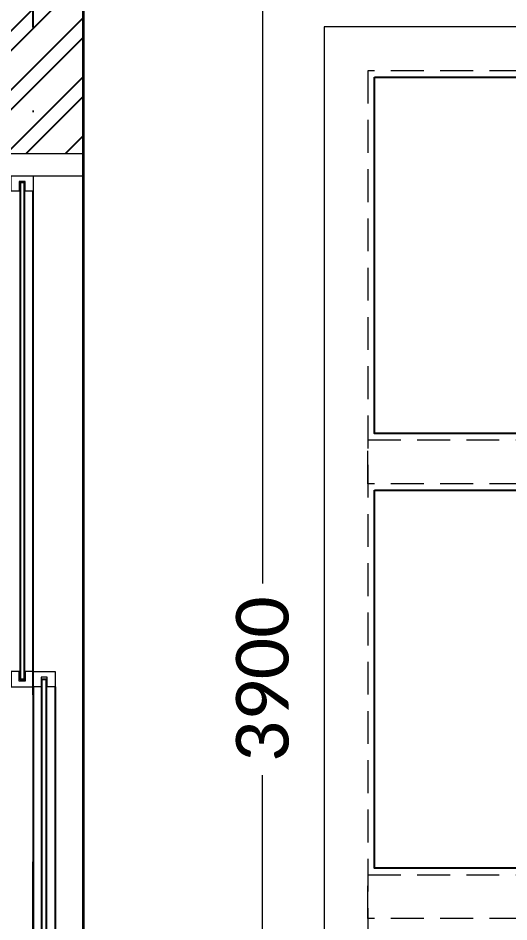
# Model space of a CAD drawing. Header units: millimetres. Extents: x -10000 to 124200, y -12045 to 23620.
# Drawn here: x 103560 to 104682, y 6141 to 8205 of the extents above; entities that cross this region are included whole.
import ezdxf

# ---------------------------------------------------------------- set-up
doc = ezdxf.new("R2010")
doc.units = ezdxf.units.MM
doc.header["$LTSCALE"] = 150
doc.set_wipeout_variables(frame=1)
for name, pattern in [('3BHK-W(SB)$0$HIDDEN', [0.375, 0.25, -0.125]), ('DASHDOTX2', [50.8, 25.4, -12.7, 0, -12.7]), ('DASHED', [0.75, 0.5, -0.25]), ('HIDDENX2', [19.05, 12.7, -6.35])]:
    doc.linetypes.add(name, pattern=pattern)
doc.layers.add('ad-Dimension', color=5, linetype='Continuous', lineweight=0, true_color=0x0000ff)
doc.layers.add('ad-Framing', color=30, linetype='Continuous', lineweight=35, true_color=0xff7f00)
doc.layers.add('ad-Elevation 10', color=8, linetype='Continuous', lineweight=0)
for name, color, linetype in [('ad-Furniture', 8, 'Continuous'), ('ad-Grid', 8, 'DASHDOTX2'), ('ad-Wall', 240, 'Continuous'), ('ad-Wall hatch', 8, 'Continuous')]:
    doc.layers.add(name, color=color, linetype=linetype)
doc.layers.add('ad-Glass Sectionline', color=140, linetype='Continuous', true_color=0x00bfff)
doc.layers.get('ad-Furniture').off()
doc.styles.add('ROMANS-TITLE', font='arial.ttf', dxfattribs={"width": 0.8})
doc.styles.get("Standard").update_dxf_attribs({"font": 'calibril.ttf'})
doc.dimstyles.new('A-75-DIM-INT (Framing)', dxfattribs={"dimscale": 100, "dimtxt": 1.5, "dimasz": 1, "dimexe": 0, "dimexo": 0, "dimgap": 0.5, "dimtad": 0, "dimdec": 0, "dimdsep": 46, "dimtxsty": 'ROMANS-TITLE', "dimblk": 'ARCHTICK', "dimcen": 0.025, "dimclrd": 5, "dimclre": 5, "dimclrt": 256, "dimazin": 2, "dimtfac": 1, "dimtdec": 0, "dimtmove": 1, "dimatfit": 0, "dimldrblk": 'ARCHTICK', "dimfxl": 1, "dimtfill": 1, "dimtolj": 1, "dimtzin": 0, "dimarcsym": 0})

# ---------------------------------------------------------------- blocks, each defined once
blk = doc.blocks.new('$ZCDB_AUDIT_GENERATED_C77D')
blk.add_wipeout([(0, 230), (2400, 230), (2400, 0), (0, 0)]).dxf.layer = 'ad-Elevation 10'
at = {"layer": 'ad-Elevation 10'}
blk.add_lwpolyline([(2400, 230), (0, 230)], dxfattribs=at)
for points in [[(50, 0), (50, 230), (0, 230), (0, 0)], [(1217.5, 133), (1217.5, 115), (1182.5, 115), (1182.5, 165), (1217.5, 165), (1217.5, 147), (1195.5, 147), (1195.5, 133)], [(85, 83), (85, 65), (50, 65), (50, 115), (85, 115), (85, 97), (63, 97), (63, 83)], [(1182.5, 83), (1182.5, 65), (1217.5, 65), (1217.5, 115), (1182.5, 115), (1182.5, 97), (1204.5, 97), (1204.5, 83)]]:
    blk.add_lwpolyline(points, close=True, dxfattribs=at)
at = {"layer": 'ad-Glass Sectionline'}
for points in [[(1200, 145), (2335, 145), (2335, 135), (1200, 135)], [(1200, 95), (65, 95), (65, 85), (1200, 85)]]:
    blk.add_lwpolyline(points, close=True, dxfattribs=at)
for points in [[(1217.5, 165), (2315, 165)], [(1182.5, 115), (85, 115)], [(1217.5, 115), (2315, 115)]]:
    blk.add_lwpolyline(points, dxfattribs=at)
blk = doc.blocks.new('*U129')
blk.add_blockref('$ZCDB_AUDIT_GENERATED_C77D', (0, 0))
blk = doc.blocks.new('zw$42B5')
at = {"layer": 'ad-Wall hatch', "transparency": 33554610}
h = blk.add_hatch(dxfattribs=at)
h.set_pattern_fill('ANSI32', color=256, scale=10)
h.set_pattern_definition([(45, (-1040635.14, 674820.02), (-67.351921, 67.351921), []), (45, (-1040590.24, 674820.02), (-67.351921, 67.351921), [])])
h.paths.add_polyline_path([(12120, 13620), (12120, 10220), (11890, 10220), (11890, 13390), (7240, 13390), (7240, 8645), (4245, 8645), (4245, 8875), (4445, 8875), (4445, 9370), (4560, 9370), (4560, 8760), (7010, 8760), (7010, 10500), (6360, 10500), (6360, 10615), (7010, 10615), (7010, 13390), (4560, 13390), (4560, 10615), (5560, 10615), (5560, 10500), (4445, 10500), (4445, 13390), (230, 13390), (230, 8875), (3345, 8875), (3345, 8645), (3060, 8645), (3060, 4745), (3345, 4745), (3345, 4515), (230, 4515), (230, 230), (4995, 230), (4995, 3130), (6060, 3130), (6060, 3015), (5110, 3015), (5110, 230), (8310, 230), (8310, 3015), (6860, 3015), (6860, 3130), (8310, 3130), (8310, 4630), (5110, 4630), (5110, 3930), (4995, 3930), (4995, 4515), (4245, 4515), (4245, 4745), (8540, 4745), (8540, 230), (9240, 230), (9240, 0), (0, 0), (0, 4745), (2830, 4745), (2830, 8645), (0, 8645), (0, 13620)])
at = {"rotation": 270}
blk.add_blockref('*U129', (2830, 7895), dxfattribs=at)
at = {"layer": 'ad-Wall'}
blk.add_lwpolyline([(230, 13390), (230, 8875), (3345, 8875), (3345, 8645), (3060, 8645), (3060, 4745), (3345, 4745), (3345, 4515)], dxfattribs=at)
blk = doc.blocks.new('$ZCDB_AUDIT_GENERATED_1E8537')
at = {"layer": 'ad-Elevation 10'}
blk.add_lwpolyline([(0, -2980), (3365, -2980), (3365, 0), (0, 0)], close=True, dxfattribs=at)
at = {"layer": 'ad-Elevation 10', "linetype": 'DASHED'}
for points in [[(100, -2880), (3265, -2880), (3265, -100), (100, -100)], [(100, -943.3), (3265, -943.3), (3265, -1043.3), (100, -1043.3)], [(100, -1936.7), (3265, -1936.7), (3265, -2036.7), (100, -2036.7)]]:
    blk.add_lwpolyline(points, close=True, dxfattribs=at)
at = {"layer": 'ad-Glass Sectionline', "transparency": 33554585}
for points in [[(115, -115), (1056.7, -115), (1056.7, -928.3), (115, -928.3)], [(115, -1058.3), (1056.7, -1058.3), (1056.7, -1921.7), (115, -1921.7)]]:
    blk.add_lwpolyline(points, close=True, dxfattribs=at)
blk = doc.blocks.new('$ZCDB_AUDIT_GENERATED_1E8529')
blk.add_blockref('$ZCDB_AUDIT_GENERATED_1E8537', (0, 0))
blk = doc.blocks.new('zw$2927')
at = {"layer": 'ad-Furniture', "rotation": 359.9999999999996}
blk.add_blockref('$ZCDB_AUDIT_GENERATED_1E8529', (-8510, -5435), dxfattribs=at)
blk = doc.blocks.new('1625_East Villa')
at = {"layer": 'ad-Furniture', "rotation": 360}
blk.add_blockref('zw$2927', (12120, 13620), dxfattribs=at)
at = {"layer": 'ad-Wall'}
blk.add_blockref('zw$42B5', (0, 0), dxfattribs=at)
blk = doc.blocks.new('1625E_Grid')
at = {"layer": 'ad-Grid', "ltscale": 0.1}
blk.add_lwpolyline([(3298.6, -4463.6), (3298.6, -4213.6), (2945, -4010), (2945, 16020), (3298.6, 16223.6), (3298.6, 16473.6)], dxfattribs=at)
blk = doc.blocks.new('zw$B3AB')
at = {"layer": 'ad-Framing'}
blk.add_lwpolyline([(230, -230), (11890, -230), (11890, -13390), (230, -13390), (230, -9105), (4730, -9105), (4730, -8875), (3060, -8875), (3060, -4745), (230, -4745)], close=True, dxfattribs=at)
blk = doc.blocks.new('_ArchTick')
at = {"color": 0, "linetype": 'ByBlock', "const_width": 0.15}
blk.add_lwpolyline([(-0.5, -0.5), (0.5, 0.5)], dxfattribs=at)
blk = doc.blocks.new('*D17')
at = {"layer": 'ad-Dimension', "linetype": '3BHK-W(SB)$0$HIDDEN', "lineweight": -2, "transparency": 16777216}
for p, q in [((2910, -4745), (3239.1, -4745)), ((2910, -8645), (3239.1, -8645))]:
    blk.add_line(p, q, dxfattribs=at)
at = {"layer": 'ad-Dimension', "lineweight": -2, "transparency": 16777216}
for p, q in [((3239.1, -4745), (3239.1, -6476.1)), ((3239.1, -8645), (3239.1, -6913.9))]:
    blk.add_line(p, q, dxfattribs=at)
at = {"layer": 'Defpoints', "color": 0, "transparency": 16777216}
for p in [(2830, -4745), (3239.1, -4745), (2830, -8645)]:
    blk.add_point(p, dxfattribs=at)
at = {"layer": 'ad-Dimension', "lineweight": -2, "transparency": 16777216, "xscale": 80, "yscale": 80, "zscale": 80}
for p, rotation in [((3239.1, -4745), 90), ((3239.1, -8645), 270)]:
    blk.add_blockref('_ArchTick', p, dxfattribs=dict(at, rotation=rotation))
at = {"layer": 'ad-Dimension', "transparency": 16777216, "insert": (3239.1, -6695), "char_height": 120, "attachment_point": 5, "rotation": 90, "bg_fill": 3, "box_fill_scale": 1.1, "bg_fill_color": 257, "bg_fill_transparency": 0}
blk.add_mtext('\\A1;3900', dxfattribs=at)
blk = doc.blocks.new('zw$2F65')
at = {"layer": 'ad-Dimension'}
dim = blk.add_linear_dim(base=(3239.1, -4745), p1=(2830, -8645), p2=(2830, -4745), angle=90, dimstyle='A-75-DIM-INT (Framing)', override={"dimscale": 80, "dimexo": 1, "dimtxsty": 'Standard', "dimblk": 'ArchTick', "dimclrd": 256, "dimclre": 256, "dimfxl": 10, "dimtfill": 1, "dimtfillclr": 0}, dxfattribs=at)
dim.commit()
dim.dimension.update_dxf_attribs({"geometry": '*D17', "text_midpoint": (3239.1, -6695)})

msp = doc.modelspace()

# ---------------------------------------------------------------- block references
at = {"linetype": 'HIDDENX2', "ltscale": 0.09}
msp.add_blockref('1625_East Villa', (100650, 0), dxfattribs=at)

# ---------------------------------------------------------------- next in the draw order: block references
at = {"layer": 'ad-Framing', "linetype": 'HIDDENX2', "ltscale": 0.09}
msp.add_blockref('1625E_Grid', (100650, 0), dxfattribs=at)

# ---------------------------------------------------------------- next in the draw order: block references
at = {"layer": 'ad-Framing'}
msp.add_blockref('zw$B3AB', (100650, 13620), dxfattribs=at)

# ---------------------------------------------------------------- next in the draw order: block references
at = {"layer": 'ad-Dimension'}
msp.add_blockref('zw$2F65', (100880, 13390), dxfattribs=at)

doc.saveas('drawing.dxf')
